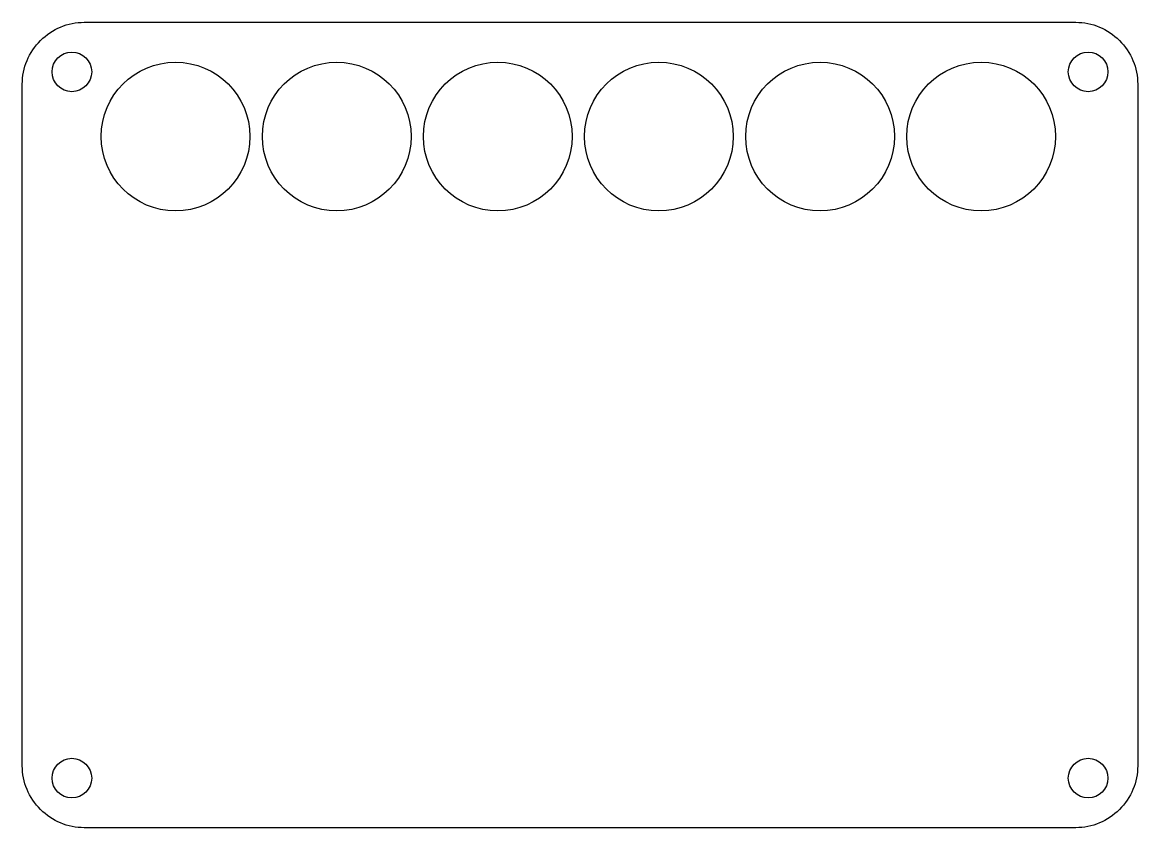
# Model space of a CAD drawing. Header units: millimetres. Extents: x -90 to 0, y -65 to 0.
import ezdxf

# ---------------------------------------------------------------- set-up
doc = ezdxf.new("R2010")
doc.units = ezdxf.units.MM
doc.layers.get('0').update_dxf_attribs({"linetype": 'CONTINUOUS'})

msp = doc.modelspace()

# ---------------------------------------------------------------- linework, layer by layer
msp.add_lwpolyline([(-85, -65, -0.414214), (-90, -60), (-90, -5, -0.414214), (-85, 0), (-5, 0, -0.414214), (0, -5), (0, -60, -0.414214), (-5, -65)], format="xyb", close=True)
for centre, radius in [((-86, -4), 1.6), ((-4, -4), 1.6), ((-77.632, -9.217), 6), ((-64.632, -9.217), 6), ((-51.632, -9.217), 6), ((-38.632, -9.217), 6), ((-25.632, -9.217), 6), ((-12.632, -9.217), 6), ((-86, -61), 1.6), ((-4, -61), 1.6)]:
    msp.add_circle(centre, radius)

doc.saveas('drawing.dxf')
